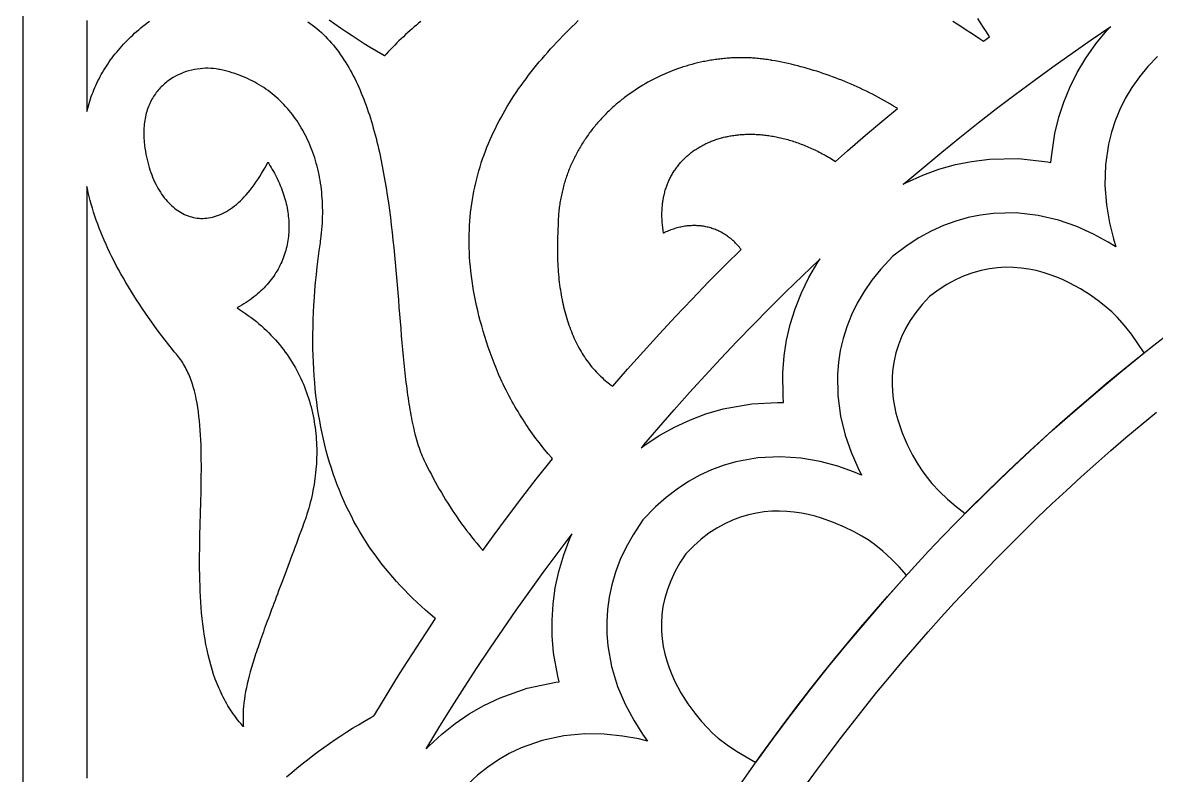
# Model space of a CAD drawing. Extents: x -275 to 275, y -935 to 935.
# Drawn here: x -160 to -63.8, y 675.7 to 739.7 of the extents above; entities that cross this region are included whole.
import ezdxf

# ---------------------------------------------------------------- set-up
doc = ezdxf.new("R2010")
doc.units = 0
doc.layers.add('LAYER_1', color=18, linetype='CONTINUOUS')
doc.layers.add('LAYER_2', color=4, linetype='CONTINUOUS')

msp = doc.modelspace()

# ---------------------------------------------------------------- linework, layer by layer
at = {"layer": 'LAYER_1'}
for points in [[(-81.054, 739.796), (-80.674, 739.553), (-80.296, 739.308), (-79.92, 739.061), (-79.544, 738.811), (-79.169, 738.56), (-78.796, 738.306), (-78.462, 738.076), (-77.937, 738.467), (-77.96, 738.501), (-78.208, 738.877), (-78.455, 739.255), (-78.699, 739.633), (-78.941, 740.013)], [(-154.551, 739.845), (-154.551, 739.476), (-154.551, 739.113), (-154.551, 738.758), (-154.551, 738.411), (-154.551, 738.072), (-154.551, 737.74), (-154.551, 737.417), (-154.551, 737.101), (-154.551, 736.795), (-154.551, 736.496), (-154.551, 736.35), (-154.551, 736.115), (-154.551, 735.925), (-154.551, 735.653), (-154.551, 735.508), (-154.551, 735.269), (-154.551, 735.135), (-154.551, 735.007), (-154.551, 734.816), (-154.551, 734.654), (-154.551, 734.54), (-154.551, 734.476), (-154.551, 734.404), (-154.551, 734.318), (-154.551, 734.211), (-154.551, 734.107), (-154.551, 734.005), (-154.551, 733.905), (-154.551, 733.808), (-154.551, 733.713), (-154.551, 733.621), (-154.551, 733.531), (-154.551, 733.444), (-154.551, 733.36), (-154.551, 733.295), (-154.551, 733.241), (-154.551, 733.199), (-154.551, 733.122), (-154.551, 733.048), (-154.551, 732.977), (-154.551, 732.908), (-154.551, 732.842), (-154.551, 732.779), (-154.551, 732.718), (-154.551, 732.669), (-154.551, 732.635), (-154.551, 732.605), (-154.551, 732.553), (-154.551, 732.521), (-154.551, 732.495), (-154.551, 732.457), (-154.551, 732.423), (-154.551, 732.397), (-154.551, 732.372), (-154.551, 732.333), (-154.551, 732.298), (-154.551, 732.279), (-154.551, 732.253), (-154.551, 732.236), (-154.551, 732.221), (-154.551, 732.205), (-154.551, 732.186), (-154.551, 732.17), (-154.551, 732.158), (-154.551, 732.147), (-154.551, 732.139), (-154.551, 732.128), (-154.551, 732.121), (-154.551, 732.112), (-154.551, 732.106), (-154.551, 732.104), (-154.551, 732.104), (-154.551, 732.104), (-154.55, 732.107), (-154.547, 732.12), (-154.541, 732.145), (-154.529, 732.195), (-154.478, 732.396), (-154.424, 732.596), (-154.367, 732.795), (-154.306, 732.992), (-154.243, 733.188), (-154.175, 733.383), (-154.105, 733.576), (-154.031, 733.768), (-153.954, 733.959), (-153.874, 734.149), (-153.791, 734.337), (-153.704, 734.524), (-153.615, 734.71), (-153.521, 734.894), (-153.425, 735.077), (-153.326, 735.259), (-153.223, 735.439), (-153.117, 735.618), (-153.008, 735.796), (-152.895, 735.972), (-152.78, 736.147), (-152.661, 736.321), (-152.539, 736.493), (-152.413, 736.664), (-152.285, 736.833), (-152.153, 737.001), (-152.018, 737.168), (-151.88, 737.333), (-151.739, 737.497), (-151.595, 737.66), (-151.447, 737.821), (-151.296, 737.981), (-151.142, 738.139), (-150.985, 738.296), (-150.825, 738.451), (-150.661, 738.605), (-150.495, 738.758), (-150.325, 738.909), (-150.152, 739.058), (-149.976, 739.207), (-149.797, 739.353), (-149.614, 739.499), (-149.429, 739.642), (-149.24, 739.785)], [(-135.791, 739.728), (-135.591, 739.589), (-135.394, 739.444), (-135.201, 739.294), (-135.012, 739.14), (-134.826, 738.981), (-134.645, 738.817), (-134.466, 738.649), (-134.291, 738.476), (-134.12, 738.299), (-133.952, 738.117), (-133.788, 737.932), (-133.627, 737.742), (-133.469, 737.548), (-133.315, 737.349), (-133.163, 737.147), (-133.016, 736.941), (-132.871, 736.731), (-132.729, 736.517), (-132.59, 736.3), (-132.455, 736.079), (-132.322, 735.854), (-132.193, 735.626), (-132.066, 735.394), (-131.942, 735.159), (-131.821, 734.92), (-131.703, 734.678), (-131.588, 734.433), (-131.475, 734.185), (-131.365, 733.934), (-131.258, 733.68), (-131.153, 733.423), (-131.051, 733.163), (-130.951, 732.9), (-130.854, 732.635), (-130.759, 732.367), (-130.666, 732.096), (-130.576, 731.823), (-130.488, 731.547), (-130.403, 731.269), (-130.319, 730.989), (-130.238, 730.706), (-130.159, 730.422), (-130.082, 730.135), (-130.007, 729.846), (-129.934, 729.555), (-129.863, 729.262), (-129.794, 728.967), (-129.727, 728.671), (-129.662, 728.373), (-129.598, 728.073), (-129.477, 727.469), (-129.362, 726.859), (-129.253, 726.243), (-129.151, 725.623), (-129.054, 724.999), (-128.962, 724.372), (-128.876, 723.741), (-128.795, 723.108), (-128.717, 722.473), (-128.644, 721.836), (-128.575, 721.199), (-128.509, 720.561), (-128.446, 719.923), (-128.386, 719.287), (-128.328, 718.651), (-128.273, 718.017), (-128.219, 717.386), (-128.167, 716.757), (-128.115, 716.132), (-128.065, 715.511), (-128.015, 714.894), (-127.965, 714.283), (-127.915, 713.677), (-127.864, 713.077), (-127.813, 712.484), (-127.76, 711.898), (-127.706, 711.32), (-127.649, 710.75), (-127.591, 710.189), (-127.561, 709.912), (-127.53, 709.637), (-127.499, 709.365), (-127.466, 709.095), (-127.433, 708.828), (-127.4, 708.564), (-127.365, 708.303), (-127.329, 708.044), (-127.292, 707.788), (-127.255, 707.535), (-127.216, 707.285), (-127.176, 707.039), (-127.135, 706.795), (-127.093, 706.554), (-127.05, 706.317), (-127.005, 706.084), (-126.96, 705.853), (-126.912, 705.627), (-126.864, 705.403), (-126.814, 705.184), (-126.763, 704.968), (-126.71, 704.756), (-126.655, 704.547), (-126.599, 704.343), (-126.541, 704.142), (-126.482, 703.946), (-126.421, 703.753), (-126.358, 703.565), (-126.294, 703.381), (-126.227, 703.202), (-126.159, 703.027), (-126.089, 702.856), (-126.017, 702.689), (-125.943, 702.528), (-125.79, 702.213), (-125.634, 701.901), (-125.475, 701.59), (-125.314, 701.28), (-125.149, 700.971), (-124.982, 700.664), (-124.812, 700.359), (-124.639, 700.055), (-124.463, 699.752), (-124.284, 699.452), (-124.102, 699.153), (-123.917, 698.855), (-123.73, 698.56), (-123.539, 698.267), (-123.345, 697.976), (-123.148, 697.687), (-122.948, 697.4), (-122.745, 697.115), (-122.539, 696.833), (-122.329, 696.552), (-122.117, 696.275), (-121.901, 696), (-121.682, 695.727), (-121.46, 695.457), (-121.235, 695.19), (-121.006, 694.926), (-120.939, 694.85), (-120.059, 696.066), (-118.857, 697.69), (-117.639, 699.302), (-116.405, 700.902), (-115.154, 702.489), (-115.039, 702.632), (-115.1, 702.701), (-115.404, 703.055), (-115.704, 703.418), (-116.001, 703.788), (-116.147, 703.977), (-116.293, 704.167), (-116.437, 704.36), (-116.581, 704.555), (-116.723, 704.752), (-116.865, 704.952), (-117.005, 705.153), (-117.144, 705.357), (-117.282, 705.564), (-117.419, 705.772), (-117.555, 705.983), (-117.69, 706.197), (-117.823, 706.412), (-117.956, 706.631), (-118.087, 706.851), (-118.217, 707.075), (-118.346, 707.3), (-118.474, 707.529), (-118.6, 707.759), (-118.726, 707.993), (-118.85, 708.229), (-118.973, 708.467), (-119.094, 708.708), (-119.215, 708.952), (-119.334, 709.199), (-119.452, 709.448), (-119.51, 709.574), (-119.514, 709.582), (-119.516, 709.586), (-119.519, 709.594), (-119.531, 709.623), (-119.556, 709.682), (-119.605, 709.801), (-119.797, 710.271), (-119.98, 710.737), (-120.156, 711.2), (-120.323, 711.66), (-120.483, 712.116), (-120.634, 712.568), (-120.778, 713.017), (-120.914, 713.462), (-121.042, 713.904), (-121.163, 714.343), (-121.276, 714.778), (-121.382, 715.21), (-121.48, 715.638), (-121.571, 716.063), (-121.654, 716.485), (-121.73, 716.904), (-121.799, 717.319), (-121.861, 717.731), (-121.916, 718.14), (-121.964, 718.546), (-122.005, 718.949), (-122.039, 719.348), (-122.066, 719.745), (-122.087, 720.139), (-122.1, 720.529), (-122.108, 720.917), (-122.108, 721.302), (-122.102, 721.684), (-122.09, 722.063), (-122.071, 722.439), (-122.046, 722.812), (-122.015, 723.183), (-121.978, 723.55), (-121.935, 723.915), (-121.885, 724.278), (-121.83, 724.637), (-121.768, 724.994), (-121.701, 725.349), (-121.628, 725.7), (-121.549, 726.05), (-121.465, 726.396), (-121.375, 726.74), (-121.279, 727.082), (-121.178, 727.421), (-121.072, 727.758), (-120.96, 728.092), (-120.843, 728.425), (-120.721, 728.754), (-120.593, 729.082), (-120.461, 729.407), (-120.324, 729.73), (-120.181, 730.05), (-120.034, 730.369), (-119.882, 730.685), (-119.725, 730.999), (-119.563, 731.311), (-119.397, 731.621), (-119.226, 731.929), (-119.05, 732.235), (-118.871, 732.539), (-118.686, 732.841), (-118.498, 733.141), (-118.305, 733.439), (-118.108, 733.735), (-117.907, 734.03), (-117.702, 734.322), (-117.493, 734.613), (-117.279, 734.902), (-117.062, 735.189), (-116.842, 735.475), (-116.617, 735.759), (-116.389, 736.041), (-116.157, 736.322), (-115.921, 736.601), (-115.683, 736.878), (-115.44, 737.154), (-115.195, 737.428), (-114.945, 737.701), (-114.693, 737.973), (-114.438, 738.243), (-114.179, 738.511), (-113.918, 738.779), (-113.653, 739.044), (-113.386, 739.309), (-113.115, 739.572), (-112.842, 739.834)], [(-126.204, 739.754), (-126.391, 739.605), (-126.578, 739.453), (-126.764, 739.297), (-126.95, 739.138), (-127.136, 738.976), (-127.321, 738.811), (-127.507, 738.642), (-127.691, 738.47), (-127.876, 738.295), (-128.06, 738.117), (-128.244, 737.935), (-128.427, 737.751), (-128.61, 737.563), (-128.793, 737.371), (-128.976, 737.177), (-129.158, 736.979), (-129.249, 736.879), (-129.272, 736.854), (-129.283, 736.841), (-129.289, 736.835), (-129.29, 736.833), (-129.294, 736.835), (-129.303, 736.84), (-129.437, 736.919), (-129.97, 737.235), (-130.496, 737.554), (-131.015, 737.876), (-131.526, 738.201), (-132.03, 738.528), (-132.527, 738.858), (-133.016, 739.191), (-133.498, 739.526), (-133.973, 739.865)], [(-85.256, 725.937), (-85.034, 726.127), (-83.521, 727.403), (-81.995, 728.665), (-80.455, 729.911), (-78.902, 731.143), (-77.335, 732.359), (-75.754, 733.56), (-74.161, 734.745), (-72.554, 735.915), (-70.934, 737.07), (-69.302, 738.208), (-67.656, 739.331)], [(-85.256, 725.937), (-84.973, 726.091), (-83.612, 726.707), (-82.23, 727.212), (-80.84, 727.603), (-79.455, 727.882), (-77.929, 728.074), (-75.468, 728.122), (-73.018, 727.844), (-72.731, 727.777), (-72.686, 728.254), (-72.392, 730.244), (-72.045, 731.635), (-71.634, 732.9), (-71.118, 734.168), (-70.493, 735.426), (-69.759, 736.659), (-68.918, 737.856), (-67.974, 739.005), (-67.673, 739.319)], [(-137.595, 675.616), (-137.164, 675.99), (-136.726, 676.358), (-136.282, 676.721), (-135.832, 677.079), (-135.375, 677.432), (-134.912, 677.779), (-134.442, 678.121), (-133.966, 678.457), (-133.484, 678.788), (-132.995, 679.112), (-132.5, 679.431), (-131.999, 679.744), (-131.491, 680.052), (-130.977, 680.352), (-130.457, 680.647), (-130.197, 680.79), (-130.123, 680.914), (-129.073, 682.644), (-128.005, 684.362), (-126.921, 686.069), (-125.819, 687.764), (-124.961, 689.056), (-125.039, 689.12), (-125.427, 689.446), (-125.808, 689.775), (-126.181, 690.109), (-126.548, 690.447), (-126.906, 690.79), (-127.258, 691.136), (-127.602, 691.488), (-127.939, 691.843), (-128.268, 692.203), (-128.591, 692.568), (-128.905, 692.937), (-129.213, 693.311), (-129.513, 693.69), (-129.805, 694.073), (-130.091, 694.461), (-130.368, 694.854), (-130.639, 695.251), (-130.902, 695.654), (-131.157, 696.062), (-131.405, 696.474), (-131.646, 696.892), (-131.879, 697.315), (-132.105, 697.743), (-132.323, 698.176), (-132.534, 698.614), (-132.737, 699.057), (-132.933, 699.506), (-133.121, 699.961), (-133.302, 700.42), (-133.475, 700.885), (-133.641, 701.356), (-133.799, 701.832), (-133.95, 702.314), (-134.093, 702.802), (-134.228, 703.295), (-134.356, 703.794), (-134.477, 704.298), (-134.589, 704.809), (-134.695, 705.325), (-134.792, 705.847), (-134.882, 706.376), (-134.964, 706.91), (-135.039, 707.45), (-135.106, 707.997), (-135.166, 708.55), (-135.217, 709.108), (-135.261, 709.673), (-135.298, 710.245), (-135.326, 710.823), (-135.347, 711.407), (-135.361, 711.997), (-135.366, 712.594), (-135.364, 713.198), (-135.354, 713.808), (-135.337, 714.425), (-135.312, 715.048), (-135.279, 715.678), (-135.238, 716.315), (-135.189, 716.959), (-135.133, 717.609), (-135.069, 718.266), (-134.997, 718.931), (-134.917, 719.602), (-134.83, 720.281), (-134.734, 720.966), (-134.728, 721.009), (-134.727, 721.019), (-134.726, 721.024), (-134.725, 721.032), (-134.72, 721.067), (-134.71, 721.136), (-134.691, 721.275), (-134.657, 721.551), (-134.627, 721.827), (-134.601, 722.1), (-134.58, 722.373), (-134.563, 722.644), (-134.55, 722.914), (-134.541, 723.183), (-134.537, 723.449), (-134.536, 723.715), (-134.54, 723.979), (-134.547, 724.241), (-134.559, 724.501), (-134.575, 724.76), (-134.595, 725.017), (-134.619, 725.273), (-134.647, 725.526), (-134.679, 725.778), (-134.715, 726.027), (-134.755, 726.275), (-134.799, 726.52), (-134.846, 726.764), (-134.898, 727.005), (-134.953, 727.244), (-135.013, 727.481), (-135.076, 727.716), (-135.143, 727.948), (-135.213, 728.178), (-135.288, 728.406), (-135.366, 728.631), (-135.448, 728.854), (-135.533, 729.074), (-135.623, 729.291), (-135.716, 729.506), (-135.812, 729.718), (-135.913, 729.928), (-136.017, 730.134), (-136.124, 730.338), (-136.235, 730.539), (-136.35, 730.737), (-136.468, 730.932), (-136.589, 731.124), (-136.714, 731.314), (-136.843, 731.5), (-136.975, 731.682), (-137.11, 731.862), (-137.249, 732.038), (-137.392, 732.211), (-137.537, 732.381), (-137.686, 732.548), (-137.838, 732.711), (-137.994, 732.87), (-138.153, 733.026), (-138.315, 733.179), (-138.48, 733.327), (-138.649, 733.473), (-138.821, 733.614), (-138.996, 733.752), (-139.174, 733.886), (-139.355, 734.016), (-139.54, 734.142), (-139.727, 734.265), (-139.918, 734.383), (-140.112, 734.497), (-140.308, 734.607), (-140.508, 734.714), (-140.711, 734.816), (-140.917, 734.913), (-141.126, 735.007), (-141.337, 735.096), (-141.552, 735.181), (-141.77, 735.261), (-141.99, 735.338), (-142.213, 735.409), (-142.439, 735.476), (-142.668, 735.539), (-142.9, 735.596), (-143.135, 735.65), (-143.253, 735.674), (-143.313, 735.686), (-143.328, 735.689), (-143.335, 735.691), (-143.339, 735.692), (-143.352, 735.694), (-143.57, 735.731), (-143.792, 735.759), (-144.018, 735.777), (-144.247, 735.785), (-144.478, 735.784), (-144.712, 735.773), (-144.946, 735.753), (-145.182, 735.722), (-145.417, 735.682), (-145.653, 735.631), (-145.887, 735.571), (-146.12, 735.5), (-146.35, 735.419), (-146.578, 735.328), (-146.803, 735.226), (-147.023, 735.114), (-147.239, 734.991), (-147.45, 734.857), (-147.554, 734.787), (-147.656, 734.713), (-147.756, 734.637), (-147.855, 734.558), (-147.952, 734.476), (-148.048, 734.392), (-148.141, 734.305), (-148.233, 734.215), (-148.322, 734.123), (-148.41, 734.027), (-148.495, 733.929), (-148.578, 733.828), (-148.659, 733.724), (-148.737, 733.618), (-148.813, 733.508), (-148.887, 733.396), (-148.958, 733.281), (-149.026, 733.163), (-149.092, 733.042), (-149.154, 732.919), (-149.214, 732.792), (-149.271, 732.663), (-149.325, 732.531), (-149.376, 732.395), (-149.424, 732.257), (-149.468, 732.116), (-149.51, 731.972), (-149.547, 731.825), (-149.582, 731.675), (-149.612, 731.522), (-149.64, 731.366), (-149.663, 731.208), (-149.683, 731.046), (-149.699, 730.881), (-149.711, 730.713), (-149.719, 730.542), (-149.723, 730.368), (-149.723, 730.191), (-149.719, 730.011), (-149.711, 729.828), (-149.698, 729.642), (-149.681, 729.452), (-149.67, 729.357), (-149.668, 729.332), (-149.664, 729.301), (-149.656, 729.238), (-149.623, 728.99), (-149.586, 728.746), (-149.544, 728.506), (-149.497, 728.27), (-149.446, 728.038), (-149.39, 727.81), (-149.331, 727.586), (-149.267, 727.367), (-149.199, 727.152), (-149.127, 726.941), (-149.051, 726.735), (-148.971, 726.534), (-148.887, 726.337), (-148.8, 726.145), (-148.709, 725.959), (-148.615, 725.777), (-148.517, 725.6), (-148.416, 725.428), (-148.311, 725.262), (-148.204, 725.101), (-148.093, 724.945), (-147.979, 724.795), (-147.862, 724.65), (-147.743, 724.511), (-147.62, 724.378), (-147.495, 724.25), (-147.367, 724.129), (-147.237, 724.013), (-147.104, 723.903), (-146.969, 723.8), (-146.831, 723.703), (-146.691, 723.612), (-146.549, 723.527), (-146.405, 723.449), (-146.259, 723.378), (-146.111, 723.313), (-145.962, 723.255), (-145.81, 723.204), (-145.657, 723.159), (-145.502, 723.122), (-145.346, 723.092), (-145.188, 723.069), (-145.029, 723.053), (-144.869, 723.044), (-144.707, 723.043), (-144.545, 723.049), (-144.381, 723.063), (-144.217, 723.084), (-144.051, 723.113), (-143.885, 723.15), (-143.718, 723.195), (-143.551, 723.248), (-143.383, 723.308), (-143.215, 723.377), (-143.046, 723.455), (-142.877, 723.54), (-142.707, 723.634), (-142.538, 723.736), (-142.368, 723.847), (-142.199, 723.967), (-142.03, 724.095), (-141.86, 724.232), (-141.692, 724.378), (-141.523, 724.533), (-141.355, 724.697), (-141.187, 724.87), (-141.02, 725.053), (-140.854, 725.244), (-140.689, 725.445), (-140.524, 725.656), (-140.36, 725.876), (-140.197, 726.106), (-140.036, 726.345), (-139.875, 726.594), (-139.716, 726.853), (-139.558, 727.122), (-139.401, 727.401), (-139.246, 727.691), (-139.208, 727.765), (-139.189, 727.802), (-139.187, 727.804), (-139.185, 727.801), (-139.181, 727.796), (-139.175, 727.786), (-139.12, 727.703), (-139.015, 727.538), (-138.912, 727.371), (-138.812, 727.204), (-138.716, 727.036), (-138.623, 726.867), (-138.534, 726.698), (-138.447, 726.528), (-138.364, 726.357), (-138.284, 726.185), (-138.208, 726.014), (-138.135, 725.841), (-138.065, 725.668), (-137.999, 725.495), (-137.936, 725.321), (-137.877, 725.147), (-137.821, 724.973), (-137.768, 724.799), (-137.719, 724.624), (-137.673, 724.449), (-137.631, 724.274), (-137.593, 724.1), (-137.558, 723.925), (-137.526, 723.75), (-137.498, 723.575), (-137.474, 723.4), (-137.453, 723.226), (-137.436, 723.051), (-137.423, 722.877), (-137.413, 722.703), (-137.407, 722.53), (-137.405, 722.357), (-137.406, 722.184), (-137.411, 722.012), (-137.42, 721.84), (-137.433, 721.669), (-137.449, 721.499), (-137.469, 721.329), (-137.493, 721.16), (-137.521, 720.991), (-137.553, 720.823), (-137.589, 720.657), (-137.628, 720.491), (-137.671, 720.326), (-137.719, 720.161), (-137.77, 719.998), (-137.825, 719.836), (-137.884, 719.675), (-137.947, 719.516), (-138.014, 719.357), (-138.085, 719.199), (-138.16, 719.043), (-138.24, 718.888), (-138.323, 718.735), (-138.41, 718.583), (-138.502, 718.432), (-138.597, 718.283), (-138.697, 718.135), (-138.801, 717.989), (-138.909, 717.844), (-139.021, 717.702), (-139.138, 717.56), (-139.258, 717.421), (-139.383, 717.283), (-139.513, 717.148), (-139.646, 717.014), (-139.784, 716.882), (-139.926, 716.752), (-140.072, 716.624), (-140.223, 716.498), (-140.378, 716.374), (-140.537, 716.252), (-140.701, 716.133), (-140.869, 716.015), (-141.042, 715.9), (-141.219, 715.787), (-141.401, 715.677), (-141.587, 715.569), (-141.777, 715.464), (-141.801, 715.451), (-141.806, 715.447), (-141.798, 715.442), (-141.782, 715.432), (-141.718, 715.392), (-141.59, 715.311), (-141.339, 715.146), (-141.094, 714.978), (-140.853, 714.807), (-140.618, 714.633), (-140.388, 714.456), (-140.164, 714.276), (-139.944, 714.093), (-139.73, 713.906), (-139.521, 713.718), (-139.317, 713.526), (-139.118, 713.332), (-138.925, 713.135), (-138.736, 712.935), (-138.552, 712.733), (-138.374, 712.528), (-138.2, 712.321), (-138.031, 712.112), (-137.867, 711.9), (-137.708, 711.686), (-137.554, 711.47), (-137.405, 711.252), (-137.261, 711.031), (-137.121, 710.809), (-136.987, 710.585), (-136.857, 710.359), (-136.731, 710.131), (-136.611, 709.901), (-136.495, 709.669), (-136.384, 709.436), (-136.277, 709.202), (-136.175, 708.965), (-136.078, 708.728), (-135.985, 708.488), (-135.897, 708.248), (-135.813, 708.006), (-135.734, 707.763), (-135.659, 707.519), (-135.588, 707.273), (-135.522, 707.027), (-135.461, 706.779), (-135.404, 706.531), (-135.351, 706.281), (-135.302, 706.031), (-135.258, 705.78), (-135.218, 705.528), (-135.182, 705.276), (-135.15, 705.023), (-135.123, 704.769), (-135.099, 704.515), (-135.08, 704.261), (-135.065, 704.006), (-135.054, 703.751), (-135.047, 703.496), (-135.044, 703.24), (-135.046, 702.984), (-135.051, 702.729), (-135.06, 702.473), (-135.073, 702.217), (-135.09, 701.961), (-135.111, 701.706), (-135.135, 701.45), (-135.164, 701.195), (-135.196, 700.941), (-135.232, 700.686), (-135.272, 700.433), (-135.316, 700.179), (-135.363, 699.926), (-135.414, 699.674), (-135.469, 699.423), (-135.527, 699.172), (-135.589, 698.922), (-135.655, 698.673), (-135.724, 698.425), (-135.797, 698.177), (-135.873, 697.931), (-135.952, 697.686), (-136.036, 697.442), (-136.078, 697.321), (-136.1, 697.26), (-136.111, 697.23), (-136.117, 697.213), (-136.126, 697.19), (-136.258, 696.826), (-136.389, 696.467), (-136.519, 696.114), (-136.647, 695.766), (-136.773, 695.424), (-136.898, 695.087), (-137.022, 694.755), (-137.143, 694.428), (-137.263, 694.106), (-137.382, 693.789), (-137.499, 693.477), (-137.614, 693.169), (-137.728, 692.867), (-137.84, 692.569), (-137.951, 692.276), (-138.06, 691.987), (-138.167, 691.703), (-138.273, 691.423), (-138.377, 691.147), (-138.479, 690.876), (-138.579, 690.609), (-138.678, 690.346), (-138.775, 690.087), (-138.871, 689.831), (-138.965, 689.58), (-139.057, 689.333), (-139.147, 689.089), (-139.236, 688.849), (-139.323, 688.613), (-139.408, 688.38), (-139.491, 688.151), (-139.573, 687.925), (-139.653, 687.703), (-139.731, 687.483), (-139.807, 687.267), (-139.881, 687.054), (-139.954, 686.844), (-140.025, 686.638), (-140.094, 686.433), (-140.161, 686.232), (-140.226, 686.034), (-140.29, 685.838), (-140.351, 685.645), (-140.411, 685.454), (-140.469, 685.266), (-140.579, 684.897), (-140.681, 684.537), (-140.776, 684.186), (-140.863, 683.843), (-140.943, 683.507), (-141.014, 683.178), (-141.078, 682.855), (-141.133, 682.538), (-141.181, 682.226), (-141.22, 681.918), (-141.252, 681.615), (-141.275, 681.315), (-141.289, 681.018), (-141.296, 680.723), (-141.293, 680.43), (-141.283, 680.138), (-141.274, 679.993), (-141.269, 679.92), (-141.268, 679.902), (-141.267, 679.893), (-141.268, 679.893), (-141.27, 679.895), (-141.275, 679.9), (-141.283, 679.91), (-141.353, 679.987), (-141.49, 680.144), (-141.624, 680.304), (-141.755, 680.465), (-141.882, 680.629), (-142.006, 680.795), (-142.126, 680.963), (-142.244, 681.133), (-142.358, 681.305), (-142.469, 681.48), (-142.577, 681.656), (-142.682, 681.835), (-142.784, 682.015), (-142.883, 682.198), (-142.98, 682.382), (-143.073, 682.568), (-143.163, 682.756), (-143.251, 682.946), (-143.336, 683.137), (-143.418, 683.33), (-143.498, 683.525), (-143.575, 683.722), (-143.649, 683.92), (-143.79, 684.321), (-143.922, 684.729), (-144.043, 685.142), (-144.156, 685.561), (-144.26, 685.985), (-144.355, 686.414), (-144.442, 686.848), (-144.521, 687.286), (-144.592, 687.729), (-144.656, 688.176), (-144.714, 688.626), (-144.765, 689.08), (-144.809, 689.537), (-144.848, 689.997), (-144.88, 690.459), (-144.908, 690.924), (-144.931, 691.391), (-144.949, 691.86), (-144.963, 692.331), (-144.972, 692.802), (-144.978, 693.275), (-144.981, 693.749), (-144.981, 694.223), (-144.973, 695.171), (-144.957, 696.119), (-144.935, 697.062), (-144.911, 698.001), (-144.886, 698.932), (-144.864, 699.853), (-144.854, 700.309), (-144.846, 700.762), (-144.84, 701.211), (-144.836, 701.657), (-144.835, 702.099), (-144.837, 702.536), (-144.842, 702.969), (-144.85, 703.396), (-144.862, 703.819), (-144.879, 704.236), (-144.9, 704.648), (-144.925, 705.054), (-144.956, 705.453), (-144.993, 705.847), (-145.035, 706.233), (-145.083, 706.612), (-145.138, 706.984), (-145.2, 707.349), (-145.268, 707.706), (-145.344, 708.055), (-145.428, 708.395), (-145.52, 708.727), (-145.57, 708.889), (-145.621, 709.05), (-145.674, 709.208), (-145.73, 709.364), (-145.788, 709.517), (-145.848, 709.668), (-145.911, 709.816), (-145.976, 709.963), (-146.043, 710.106), (-146.113, 710.247), (-146.186, 710.386), (-146.261, 710.522), (-146.338, 710.655), (-146.419, 710.786), (-146.502, 710.914), (-146.587, 711.039), (-146.676, 711.162), (-146.767, 711.282), (-146.861, 711.399), (-146.958, 711.513), (-147.056, 711.623), (-147.135, 711.721), (-147.292, 711.917), (-147.601, 712.307), (-147.903, 712.695), (-148.199, 713.082), (-148.488, 713.467), (-148.771, 713.851), (-149.048, 714.233), (-149.318, 714.614), (-149.581, 714.993), (-149.838, 715.37), (-150.089, 715.746), (-150.333, 716.12), (-150.57, 716.493), (-150.801, 716.864), (-151.026, 717.233), (-151.244, 717.6), (-151.456, 717.966), (-151.662, 718.33), (-151.861, 718.692), (-152.054, 719.053), (-152.24, 719.412), (-152.42, 719.769), (-152.593, 720.124), (-152.761, 720.477), (-152.921, 720.829), (-153.076, 721.179), (-153.224, 721.526), (-153.366, 721.872), (-153.501, 722.217), (-153.63, 722.559), (-153.753, 722.899), (-153.87, 723.238), (-153.98, 723.574), (-154.084, 723.909), (-154.182, 724.242), (-154.273, 724.572), (-154.358, 724.901), (-154.437, 725.228), (-154.51, 725.552), (-154.544, 725.714), (-154.548, 725.734), (-154.55, 725.744), (-154.551, 725.749), (-154.551, 725.751), (-154.551, 725.746), (-154.551, 725.739), (-154.551, 725.723), (-154.551, 725.711), (-154.551, 725.681), (-154.551, 725.643), (-154.551, 725.596), (-154.551, 725.563), (-154.551, 725.526), (-154.551, 725.478), (-154.551, 725.407), (-154.551, 725.365), (-154.551, 725.301), (-154.551, 725.241), (-154.551, 725.146), (-154.551, 725.062), (-154.551, 725.017), (-154.551, 724.933), (-154.551, 724.815), (-154.551, 724.689), (-154.551, 724.62), (-154.551, 724.511), (-154.551, 724.414), (-154.551, 724.265), (-154.551, 724.109), (-154.551, 723.945), (-154.551, 723.774), (-154.551, 723.679), (-154.551, 723.187), (-154.551, 723.017), (-154.551, 722.855), (-154.551, 722.745), (-154.551, 722.596), (-154.551, 722.375), (-154.551, 722.147), (-154.551, 721.912), (-154.551, 721.784), (-154.551, 721.595), (-154.551, 721.422), (-154.551, 721.167), (-154.551, 720.905), (-154.551, 720.636), (-154.551, 720.494), (-154.551, 720.274), (-154.551, 720.079), (-154.551, 719.928), (-154.551, 719.745), (-154.551, 719.497), (-154.551, 719.196), (-154.551, 718.889), (-154.551, 718.576), (-154.551, 718.403), (-154.551, 717.831), (-154.551, 717.599), (-154.551, 717.261), (-154.551, 716.917), (-154.551, 716.568), (-154.551, 716.212), (-154.551, 715.851), (-154.551, 715.484), (-154.551, 715.111), (-154.551, 714.733), (-154.551, 714.349), (-154.551, 713.959), (-154.551, 713.759), (-154.551, 713.491), (-154.551, 713.164), (-154.551, 712.758), (-154.551, 712.347), (-154.551, 711.931), (-154.551, 711.509), (-154.551, 711.082), (-154.551, 710.651), (-154.551, 710.214), (-154.551, 709.772), (-154.551, 709.325), (-154.551, 708.873), (-154.551, 708.417), (-154.551, 707.956), (-154.551, 707.489), (-154.551, 707.019), (-154.551, 706.779), (-154.551, 706.376), (-154.551, 706.064), (-154.551, 705.579), (-154.551, 705.09), (-154.551, 704.597), (-154.551, 704.1), (-154.551, 703.598), (-154.551, 703.092), (-154.551, 702.581), (-154.551, 702.067), (-154.551, 701.548), (-154.551, 701.026), (-154.551, 700.499), (-154.551, 699.969), (-154.551, 699.435), (-154.551, 698.897), (-154.551, 698.355), (-154.551, 698.076), (-154.551, 697.609), (-154.551, 697.26), (-154.551, 696.707), (-154.551, 696.151), (-154.551, 695.591), (-154.551, 695.028), (-154.551, 694.461), (-154.551, 693.892), (-154.551, 693.318), (-154.551, 692.742), (-154.551, 692.162), (-154.551, 691.58), (-154.551, 690.405), (-154.551, 689.219), (-154.551, 688.022), (-154.551, 686.813), (-154.551, 685.985), (-154.551, 684.964), (-154.551, 684.366), (-154.551, 683.127), (-154.551, 681.88), (-154.551, 680.623), (-154.551, 679.795), (-154.551, 678.659), (-154.551, 678.086), (-154.551, 676.806), (-154.551, 675.519)], [(-107.496, 703.556), (-107.289, 703.802), (-106.009, 705.297), (-104.714, 706.78), (-103.404, 708.25), (-102.079, 709.707), (-100.738, 711.151), (-99.383, 712.581), (-98.013, 713.998), (-96.629, 715.402), (-95.229, 716.791), (-93.816, 718.167), (-92.388, 719.53), (-92.314, 719.598)], [(-107.496, 703.556), (-107.156, 703.816), (-105.913, 704.635), (-104.633, 705.347), (-103.327, 705.949), (-102.009, 706.442), (-100.54, 706.871), (-98.126, 707.308), (-95.943, 707.413), (-95.413, 707.409), (-95.449, 707.922), (-95.481, 709.938), (-95.362, 711.37), (-95.16, 712.689), (-94.853, 714.026), (-94.436, 715.371), (-93.907, 716.709), (-93.264, 718.027), (-92.511, 719.313), (-92.314, 719.598)], [(-125.753, 677.994), (-125.532, 678.232), (-124.438, 679.247), (-123.289, 680.162), (-122.096, 680.973), (-120.872, 681.676), (-119.486, 682.341), (-117.168, 683.163), (-114.757, 683.674), (-114.473, 683.7), (-114.585, 684.174), (-114.941, 686.155), (-115.055, 687.583), (-115.07, 688.913), (-114.985, 690.278), (-114.795, 691.667), (-114.494, 693.069), (-114.079, 694.469), (-113.552, 695.857), (-113.368, 696.25)], [(-125.753, 677.994), (-125.612, 678.231), (-124.59, 679.915), (-123.55, 681.588), (-122.494, 683.25), (-121.421, 684.901), (-120.332, 686.54), (-119.227, 688.169), (-118.105, 689.786), (-116.967, 691.391), (-115.812, 692.984), (-114.642, 694.566), (-113.456, 696.136), (-113.368, 696.25)]]:
    msp.add_lwpolyline(points, dxfattribs=at)
for points in [[(-99.07, 736.683), (-99.197, 736.682), (-99.324, 736.679), (-99.451, 736.676), (-99.578, 736.672), (-99.705, 736.667), (-99.832, 736.66), (-99.958, 736.653), (-100.085, 736.645), (-100.212, 736.635), (-100.338, 736.625), (-100.464, 736.613), (-100.591, 736.601), (-100.717, 736.588), (-100.843, 736.573), (-100.969, 736.558), (-101.094, 736.542), (-101.22, 736.524), (-101.345, 736.506), (-101.471, 736.486), (-101.596, 736.466), (-101.721, 736.445), (-101.845, 736.423), (-101.97, 736.399), (-102.094, 736.375), (-102.218, 736.35), (-102.466, 736.297), (-102.713, 736.24), (-102.959, 736.179), (-103.204, 736.115), (-103.448, 736.046), (-103.69, 735.975), (-103.932, 735.899), (-104.172, 735.82), (-104.411, 735.737), (-104.649, 735.65), (-104.886, 735.56), (-105.12, 735.467), (-105.354, 735.37), (-105.586, 735.269), (-105.816, 735.165), (-106.044, 735.057), (-106.271, 734.946), (-106.496, 734.832), (-106.719, 734.715), (-106.94, 734.594), (-107.159, 734.469), (-107.377, 734.342), (-107.592, 734.211), (-107.805, 734.077), (-108.016, 733.94), (-108.224, 733.799), (-108.43, 733.655), (-108.634, 733.509), (-108.735, 733.434), (-108.836, 733.359), (-108.935, 733.283), (-109.035, 733.206), (-109.133, 733.129), (-109.231, 733.05), (-109.328, 732.971), (-109.425, 732.891), (-109.521, 732.811), (-109.616, 732.729), (-109.71, 732.647), (-109.804, 732.564), (-109.898, 732.481), (-109.99, 732.397), (-110.082, 732.312), (-110.173, 732.226), (-110.263, 732.139), (-110.353, 732.052), (-110.442, 731.964), (-110.53, 731.876), (-110.617, 731.786), (-110.704, 731.696), (-110.79, 731.606), (-110.875, 731.514), (-110.959, 731.422), (-111.043, 731.329), (-111.126, 731.236), (-111.208, 731.142), (-111.289, 731.047), (-111.369, 730.951), (-111.449, 730.855), (-111.528, 730.758), (-111.605, 730.661), (-111.682, 730.563), (-111.759, 730.464), (-111.834, 730.364), (-111.908, 730.264), (-111.982, 730.163), (-112.055, 730.062), (-112.127, 729.959), (-112.198, 729.857), (-112.268, 729.753), (-112.337, 729.649), (-112.405, 729.545), (-112.472, 729.439), (-112.539, 729.333), (-112.604, 729.227), (-112.669, 729.12), (-112.732, 729.012), (-112.795, 728.903), (-112.857, 728.794), (-112.917, 728.685), (-112.977, 728.574), (-113.036, 728.464), (-113.093, 728.352), (-113.15, 728.24), (-113.206, 728.127), (-113.261, 728.014), (-113.314, 727.901), (-113.367, 727.786), (-113.419, 727.671), (-113.469, 727.556), (-113.519, 727.44), (-113.567, 727.323), (-113.615, 727.206), (-113.661, 727.088), (-113.706, 726.97), (-113.751, 726.851), (-113.794, 726.731), (-113.836, 726.611), (-113.877, 726.491), (-113.916, 726.37), (-113.955, 726.248), (-113.993, 726.126), (-114.029, 726.003), (-114.064, 725.88), (-114.099, 725.756), (-114.132, 725.632), (-114.163, 725.507), (-114.194, 725.382), (-114.223, 725.256), (-114.252, 725.13), (-114.279, 725.003), (-114.305, 724.876), (-114.33, 724.748), (-114.353, 724.62), (-114.375, 724.491), (-114.396, 724.362), (-114.416, 724.232), (-114.435, 724.102), (-114.452, 723.971), (-114.468, 723.84), (-114.483, 723.708), (-114.497, 723.576), (-114.509, 723.444), (-114.52, 723.311), (-114.53, 723.177), (-114.538, 723.043), (-114.545, 722.909), (-114.551, 722.774), (-114.555, 722.638), (-114.558, 722.503), (-114.56, 722.366), (-114.56, 722.349), (-114.561, 722.333), (-114.563, 722.303), (-114.567, 722.242), (-114.581, 721.998), (-114.592, 721.756), (-114.602, 721.515), (-114.61, 721.275), (-114.616, 721.037), (-114.62, 720.799), (-114.621, 720.563), (-114.621, 720.328), (-114.619, 720.095), (-114.614, 719.862), (-114.608, 719.631), (-114.599, 719.401), (-114.588, 719.173), (-114.575, 718.946), (-114.561, 718.72), (-114.544, 718.496), (-114.525, 718.274), (-114.503, 718.053), (-114.48, 717.833), (-114.455, 717.615), (-114.428, 717.398), (-114.398, 717.183), (-114.366, 716.97), (-114.333, 716.758), (-114.297, 716.548), (-114.259, 716.339), (-114.219, 716.133), (-114.176, 715.928), (-114.132, 715.724), (-114.086, 715.523), (-114.037, 715.323), (-113.986, 715.125), (-113.933, 714.929), (-113.878, 714.735), (-113.821, 714.542), (-113.761, 714.352), (-113.7, 714.163), (-113.636, 713.977), (-113.57, 713.792), (-113.502, 713.609), (-113.432, 713.429), (-113.36, 713.25), (-113.285, 713.074), (-113.208, 712.899), (-113.129, 712.727), (-113.048, 712.557), (-112.965, 712.389), (-112.879, 712.223), (-112.791, 712.059), (-112.701, 711.898), (-112.609, 711.739), (-112.515, 711.582), (-112.418, 711.427), (-112.319, 711.275), (-112.218, 711.125), (-112.115, 710.978), (-112.009, 710.833), (-111.902, 710.69), (-111.792, 710.55), (-111.679, 710.412), (-111.565, 710.276), (-111.448, 710.144), (-111.329, 710.013), (-111.208, 709.886), (-111.084, 709.76), (-110.958, 709.638), (-110.83, 709.518), (-110.7, 709.401), (-110.567, 709.286), (-110.432, 709.174), (-110.295, 709.065), (-110.156, 708.958), (-110.014, 708.854), (-109.922, 708.79), (-108.662, 710.233), (-107.317, 711.742), (-105.956, 713.238), (-104.579, 714.721), (-103.188, 716.19), (-101.781, 717.645), (-100.359, 719.086), (-99.026, 720.41), (-99.091, 720.494), (-99.168, 720.587), (-99.246, 720.678), (-99.325, 720.767), (-99.405, 720.853), (-99.486, 720.937), (-99.568, 721.018), (-99.651, 721.098), (-99.736, 721.174), (-99.821, 721.249), (-99.907, 721.321), (-99.995, 721.391), (-100.083, 721.459), (-100.172, 721.524), (-100.262, 721.587), (-100.353, 721.647), (-100.445, 721.706), (-100.537, 721.762), (-100.631, 721.815), (-100.725, 721.867), (-100.82, 721.916), (-100.916, 721.963), (-101.012, 722.007), (-101.109, 722.05), (-101.207, 722.09), (-101.305, 722.128), (-101.404, 722.163), (-101.504, 722.196), (-101.604, 722.227), (-101.705, 722.256), (-101.807, 722.283), (-101.908, 722.307), (-102.011, 722.329), (-102.114, 722.349), (-102.217, 722.367), (-102.321, 722.382), (-102.425, 722.395), (-102.529, 722.406), (-102.634, 722.415), (-102.739, 722.422), (-102.844, 722.426), (-102.95, 722.428), (-103.056, 722.428), (-103.162, 722.426), (-103.269, 722.422), (-103.376, 722.415), (-103.482, 722.407), (-103.589, 722.396), (-103.696, 722.383), (-103.804, 722.368), (-103.911, 722.35), (-104.018, 722.331), (-104.126, 722.309), (-104.233, 722.286), (-104.34, 722.26), (-104.448, 722.232), (-104.555, 722.202), (-104.662, 722.17), (-104.769, 722.135), (-104.876, 722.099), (-104.983, 722.061), (-105.09, 722.02), (-105.196, 721.977), (-105.302, 721.932), (-105.408, 721.886), (-105.514, 721.837), (-105.567, 721.811), (-105.593, 721.799), (-105.597, 721.797), (-105.598, 721.796), (-105.599, 721.797), (-105.599, 721.799), (-105.602, 721.814), (-105.607, 721.844), (-105.627, 721.964), (-105.646, 722.083), (-105.662, 722.201), (-105.678, 722.319), (-105.691, 722.436), (-105.703, 722.552), (-105.714, 722.668), (-105.723, 722.783), (-105.73, 722.898), (-105.735, 723.011), (-105.74, 723.124), (-105.742, 723.237), (-105.743, 723.348), (-105.743, 723.459), (-105.741, 723.569), (-105.737, 723.679), (-105.732, 723.787), (-105.726, 723.895), (-105.718, 724.002), (-105.709, 724.109), (-105.698, 724.215), (-105.685, 724.32), (-105.672, 724.424), (-105.656, 724.527), (-105.64, 724.63), (-105.622, 724.732), (-105.602, 724.833), (-105.581, 724.934), (-105.559, 725.033), (-105.535, 725.132), (-105.51, 725.23), (-105.484, 725.327), (-105.456, 725.424), (-105.427, 725.519), (-105.397, 725.614), (-105.365, 725.708), (-105.332, 725.801), (-105.297, 725.893), (-105.262, 725.985), (-105.225, 726.075), (-105.187, 726.165), (-105.147, 726.254), (-105.106, 726.342), (-105.064, 726.43), (-105.021, 726.516), (-104.976, 726.601), (-104.931, 726.686), (-104.884, 726.77), (-104.835, 726.853), (-104.786, 726.935), (-104.735, 727.016), (-104.684, 727.096), (-104.631, 727.175), (-104.576, 727.254), (-104.521, 727.331), (-104.465, 727.408), (-104.407, 727.483), (-104.348, 727.558), (-104.289, 727.632), (-104.228, 727.704), (-104.166, 727.776), (-104.103, 727.847), (-104.038, 727.917), (-103.973, 727.986), (-103.907, 728.054), (-103.839, 728.121), (-103.771, 728.187), (-103.701, 728.253), (-103.631, 728.317), (-103.559, 728.38), (-103.487, 728.442), (-103.413, 728.503), (-103.338, 728.563), (-103.263, 728.623), (-103.186, 728.681), (-103.109, 728.738), (-103.03, 728.794), (-102.951, 728.849), (-102.87, 728.903), (-102.789, 728.956), (-102.707, 729.008), (-102.624, 729.059), (-102.54, 729.109), (-102.455, 729.158), (-102.369, 729.206), (-102.282, 729.252), (-102.195, 729.298), (-102.106, 729.342), (-102.017, 729.386), (-101.927, 729.428), (-101.836, 729.47), (-101.744, 729.51), (-101.651, 729.549), (-101.558, 729.587), (-101.464, 729.624), (-101.369, 729.659), (-101.273, 729.694), (-101.176, 729.728), (-101.079, 729.76), (-100.981, 729.791), (-100.882, 729.821), (-100.783, 729.85), (-100.682, 729.878), (-100.581, 729.905), (-100.48, 729.93), (-100.377, 729.954), (-100.274, 729.978), (-100.17, 730), (-100.066, 730.02), (-99.961, 730.04), (-99.855, 730.058), (-99.749, 730.076), (-99.642, 730.092), (-99.534, 730.107), (-99.426, 730.12), (-99.317, 730.133), (-99.207, 730.144), (-99.097, 730.154), (-98.987, 730.162), (-98.875, 730.17), (-98.763, 730.176), (-98.651, 730.181), (-98.538, 730.185), (-98.425, 730.187), (-98.311, 730.189), (-98.196, 730.189), (-98.081, 730.187), (-97.966, 730.185), (-97.85, 730.181), (-97.733, 730.176), (-97.616, 730.169), (-97.499, 730.162), (-97.381, 730.153), (-97.263, 730.142), (-97.144, 730.131), (-97.025, 730.118), (-96.905, 730.103), (-96.785, 730.088), (-96.665, 730.071), (-96.544, 730.053), (-96.422, 730.033), (-96.301, 730.012), (-96.179, 729.99), (-96.057, 729.966), (-95.934, 729.941), (-95.811, 729.915), (-95.688, 729.887), (-95.564, 729.858), (-95.44, 729.828), (-95.316, 729.796), (-95.191, 729.763), (-95.066, 729.728), (-94.941, 729.692), (-94.816, 729.655), (-94.69, 729.616), (-94.564, 729.575), (-94.438, 729.534), (-94.312, 729.491), (-94.185, 729.446), (-94.058, 729.4), (-93.931, 729.353), (-93.804, 729.304), (-93.676, 729.254), (-93.549, 729.202), (-93.421, 729.149), (-93.293, 729.094), (-93.165, 729.038), (-93.037, 728.98), (-92.909, 728.921), (-92.78, 728.861), (-92.652, 728.799), (-92.523, 728.735), (-92.394, 728.67), (-92.265, 728.604), (-92.136, 728.536), (-92.007, 728.466), (-91.878, 728.395), (-91.749, 728.322), (-91.62, 728.248), (-91.491, 728.173), (-91.361, 728.096), (-91.232, 728.017), (-91.103, 727.937), (-91.011, 727.879), (-89.991, 728.775), (-88.452, 730.101), (-86.898, 731.412), (-85.741, 732.368), (-85.83, 732.423), (-86.084, 732.578), (-86.338, 732.729), (-86.593, 732.878), (-86.849, 733.023), (-87.105, 733.166), (-87.361, 733.306), (-87.618, 733.443), (-87.876, 733.578), (-88.134, 733.709), (-88.393, 733.838), (-88.652, 733.964), (-88.912, 734.087), (-89.173, 734.208), (-89.434, 734.326), (-89.695, 734.441), (-89.957, 734.553), (-90.22, 734.663), (-90.483, 734.77), (-90.747, 734.874), (-91.011, 734.975), (-91.276, 735.074), (-91.541, 735.17), (-91.807, 735.264), (-92.073, 735.355), (-92.34, 735.443), (-92.607, 735.529), (-92.875, 735.612), (-93.143, 735.692), (-93.412, 735.77), (-93.682, 735.846), (-93.951, 735.919), (-94.222, 735.989), (-94.493, 736.057), (-94.764, 736.122), (-95.036, 736.185), (-95.308, 736.245), (-95.581, 736.302), (-95.855, 736.358), (-96.129, 736.41), (-96.403, 736.461), (-96.437, 736.467), (-96.454, 736.47), (-96.471, 736.473), (-96.534, 736.483), (-96.66, 736.503), (-96.786, 736.523), (-96.913, 736.541), (-97.039, 736.558), (-97.166, 736.574), (-97.292, 736.588), (-97.419, 736.602), (-97.546, 736.615), (-97.673, 736.626), (-97.8, 736.637), (-97.927, 736.646), (-98.054, 736.654), (-98.181, 736.662), (-98.308, 736.668), (-98.435, 736.673), (-98.562, 736.677), (-98.689, 736.68), (-98.816, 736.682), (-98.943, 736.683)], [(-80.02, 697.986), (-78.199, 699.775), (-76.361, 701.547), (-74.503, 703.3), (-72.627, 705.034), (-70.7, 706.712), (-68.757, 708.37), (-66.797, 710.008), (-64.821, 711.625), (-65.339, 712.421), (-65.887, 713.199), (-66.472, 713.949), (-67.103, 714.659), (-67.569, 715.104), (-68.032, 715.505), (-68.634, 715.984), (-69.367, 716.509), (-70.218, 717.049), (-71.179, 717.572), (-71.697, 717.818), (-72.238, 718.048), (-72.801, 718.259), (-73.386, 718.446), (-73.989, 718.605), (-74.611, 718.733), (-75.25, 718.826), (-75.905, 718.88), (-76.574, 718.89), (-77.256, 718.854), (-77.95, 718.767), (-78.655, 718.624), (-79.369, 718.424), (-80.09, 718.16), (-80.819, 717.83), (-81.553, 717.43), (-82.291, 716.955), (-83.032, 716.402), (-83.656, 715.728), (-84.203, 715.049), (-84.674, 714.366), (-85.075, 713.682), (-85.409, 712.997), (-85.679, 712.314), (-85.89, 711.634), (-86.044, 710.959), (-86.147, 710.29), (-86.202, 709.63), (-86.212, 708.979), (-86.182, 708.34), (-86.114, 707.714), (-86.014, 707.103), (-85.884, 706.509), (-85.729, 705.932), (-85.356, 704.84), (-84.927, 703.841), (-84.47, 702.947), (-84.017, 702.172), (-83.598, 701.53), (-83.242, 701.033), (-82.843, 700.53), (-82.191, 699.838), (-81.495, 699.189), (-80.767, 698.574)], [(-97.768, 676.847), (-96.263, 678.905), (-94.736, 680.948), (-93.187, 682.977), (-91.618, 684.99), (-89.988, 686.955), (-88.338, 688.903), (-86.67, 690.833), (-84.981, 692.746), (-85.621, 693.449), (-86.286, 694.131), (-86.984, 694.778), (-87.722, 695.378), (-88.252, 695.741), (-88.771, 696.061), (-89.441, 696.435), (-90.245, 696.833), (-91.17, 697.227), (-92.199, 697.587), (-92.749, 697.746), (-93.319, 697.886), (-93.907, 698.002), (-94.513, 698.093), (-95.134, 698.153), (-95.768, 698.179), (-96.413, 698.169), (-97.068, 698.117), (-97.73, 698.021), (-98.398, 697.876), (-99.069, 697.68), (-99.743, 697.428), (-100.417, 697.117), (-101.088, 696.744), (-101.756, 696.304), (-102.419, 695.794), (-103.074, 695.211), (-103.72, 694.55), (-104.223, 693.782), (-104.649, 693.021), (-105.001, 692.269), (-105.283, 691.526), (-105.5, 690.795), (-105.654, 690.076), (-105.751, 689.37), (-105.793, 688.678), (-105.786, 688), (-105.733, 687.339), (-105.638, 686.695), (-105.505, 686.069), (-105.338, 685.462), (-105.14, 684.875), (-104.917, 684.309), (-104.671, 683.766), (-104.129, 682.749), (-103.547, 681.833), (-102.955, 681.025), (-102.385, 680.335), (-101.87, 679.77), (-101.44, 679.338), (-100.967, 678.907), (-100.212, 678.328), (-99.42, 677.798), (-98.602, 677.308)]]:
    msp.add_lwpolyline(points, close=True, dxfattribs=at)
at = {"layer": 'LAYER_2'}
msp.add_lwpolyline([(160, -820), (160, 820), (-160, 820), (-160, -820)], close=True, dxfattribs=at)
for points in [[(-63.688, 736.794), (-64.495, 735.948), (-65.22, 735.067), (-65.859, 734.157), (-66.414, 733.224), (-66.885, 732.276), (-67.274, 731.321), (-67.584, 730.367), (-67.837, 729.35), (-68.099, 727.582), (-68.148, 725.824), (-68.023, 724.181), (-67.77, 722.667), (-67.43, 721.294), (-67.213, 720.616), (-67.857, 721.024), (-69.108, 721.706), (-70.519, 722.34), (-72.088, 722.884), (-73.815, 723.289), (-75.687, 723.501), (-77.593, 723.464), (-78.702, 723.324), (-79.747, 723.114), (-80.799, 722.818), (-81.851, 722.434), (-82.896, 721.96), (-83.928, 721.397), (-84.943, 720.745), (-86.152, 719.842), (-87.174, 718.739), (-87.927, 717.803), (-88.593, 716.839), (-89.17, 715.854), (-89.658, 714.853), (-90.057, 713.842), (-90.371, 712.83), (-90.602, 711.824), (-90.755, 710.83), (-90.842, 709.784), (-90.814, 707.994), (-90.577, 706.248), (-90.186, 704.644), (-89.689, 703.188), (-89.129, 701.885), (-88.799, 701.237), (-89.486, 701.53), (-90.828, 702), (-92.32, 702.398), (-93.954, 702.681), (-95.719, 702.803), (-97.597, 702.713), (-99.469, 702.374), (-100.539, 702.061), (-101.535, 701.689), (-102.525, 701.232), (-103.501, 700.689), (-104.456, 700.06), (-105.386, 699.345), (-106.285, 698.545), (-107.357, 697.448), (-108.195, 696.168), (-108.781, 695.121), (-109.276, 694.063), (-109.681, 692.998), (-109.997, 691.932), (-110.225, 690.872), (-110.368, 689.824), (-110.432, 688.795), (-110.421, 687.792), (-110.337, 686.747), (-110.021, 684.987), (-109.507, 683.304), (-108.864, 681.785), (-108.142, 680.429), (-107.382, 679.234), (-106.957, 678.655), (-107.69, 678.837), (-109.094, 679.088), (-110.633, 679.244), (-112.294, 679.264), (-114.06, 679.103), (-115.902, 678.712), (-117.697, 678.076), (-118.704, 677.592), (-119.627, 677.062), (-120.53, 676.449), (-121.404, 675.752), (-122.244, 674.973)], [(-99.32, 674.627), (-98.337, 676.044), (-97.339, 677.451), (-96.327, 678.848), (-95.302, 680.234), (-94.262, 681.61), (-93.208, 682.976), (-92.141, 684.331), (-91.06, 685.674), (-89.965, 687.007), (-88.857, 688.33), (-87.735, 689.64), (-86.6, 690.94), (-85.451, 692.228), (-84.29, 693.505), (-83.115, 694.771), (-81.927, 696.024), (-80.727, 697.266), (-79.513, 698.496), (-78.287, 699.714), (-77.048, 700.92), (-75.796, 702.114), (-74.532, 703.295), (-73.256, 704.464), (-71.967, 705.621), (-70.666, 706.764), (-69.353, 707.895), (-68.028, 709.013), (-66.69, 710.118), (-65.341, 711.21), (-63.98, 712.289), (-62.607, 713.355)], [(-93.603, 674.798), (-92.619, 676.157), (-91.62, 677.506), (-90.608, 678.845), (-89.583, 680.174), (-88.544, 681.493), (-87.492, 682.801), (-86.427, 684.098), (-85.348, 685.384), (-84.256, 686.66), (-83.152, 687.925), (-82.034, 689.179), (-80.904, 690.421), (-79.761, 691.653), (-78.605, 692.873), (-77.436, 694.081), (-76.255, 695.278), (-75.062, 696.464), (-73.856, 697.637), (-72.638, 698.799), (-71.408, 699.948), (-70.166, 701.086), (-68.912, 702.211), (-67.646, 703.324), (-66.368, 704.425), (-65.078, 705.513), (-63.777, 706.588)]]:
    msp.add_lwpolyline(points, dxfattribs=at)

doc.saveas('drawing.dxf')
